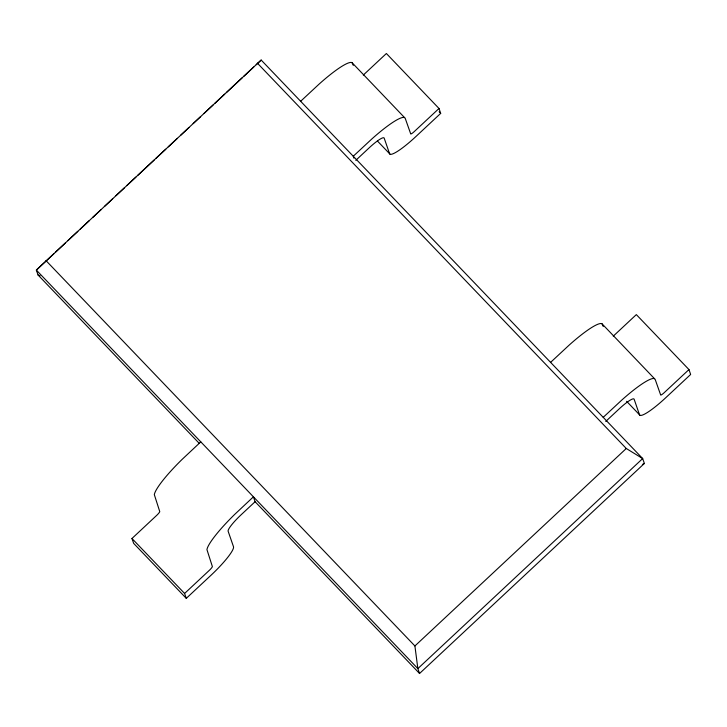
<?xml version="1.0" encoding="UTF-8"?>
<svg xmlns="http://www.w3.org/2000/svg" width="727" height="727" viewBox="0 0 727 727"><rect width="100%" height="100%" fill="white"/><g stroke="black" fill="none" stroke-linecap="round" stroke-linejoin="round"><path stroke-width="1.09" d="M255.104 501.712L241.055 514.843A19.284 3.144 -43.8 0 0 228.133 531.228L233.494 546.704A33.742 5.498 -43.8 0 1 210.875 575.375L186.285 598.348L184.594 593.459L209.63 570.05A4.762 0.772 -43.8 0 0 212.375 566.569L206.941 549.612A48.264 7.87 -43.8 0 1 234.794 514.307L253.414 496.832L255.104 501.712L419.552 673.493L644.376 463.453L642.677 458.564L261.175 60.05L36.35 270.09L38.04 274.979L199.362 443.488M53.771 253.814L36.35 270.09L417.861 668.604L419.552 673.493M55.434 252.26L65.385 242.963M67.875 240.637L77.834 231.331M80.315 229.014L89.448 220.481M92.765 217.382L101.062 209.63M104.379 206.532L112.676 198.78M115.993 195.681L124.29 187.929M126.78 185.612L135.904 177.079M137.557 175.534L154.151 160.031M155.814 158.477L165.765 149.18M168.255 146.854L177.379 138.33M180.705 135.231L188.993 127.479M193.146 123.608L200.607 116.629M203.933 113.53L213.056 105.006M214.71 103.452L224.67 94.156M226.324 92.602L242.091 77.88M243.754 76.326L253.705 67.029M256.195 64.703L261.175 60.05M300.642 101.28L319.298 83.923A48.264 7.87 -43.8 0 1 352.013 62.649L405.203 118.283L410.728 133.95A4.762 0.772 -43.8 0 0 413.954 131.86L439.008 108.477L386.382 53.507L363.309 75.072M355.776 160.358L369.007 147.999A19.284 3.144 -43.8 0 1 384.183 138.13L389.545 153.606A33.742 5.498 -43.8 0 0 416.108 136.34L440.698 113.367L439.008 108.477M200.797 441.862L182.168 459.337A48.264 7.87 -43.8 0 0 154.324 494.651L159.758 511.599A4.762 0.772 -43.8 0 1 157.005 515.079L131.969 538.498L133.668 543.378L186.285 598.348M550.593 362.373L569.259 345.016A48.264 7.87 -43.8 0 1 601.965 323.742L655.163 379.376L660.689 395.052A4.762 0.772 -43.8 0 0 663.905 392.953L688.96 369.57L636.334 314.609L613.261 336.165M603.21 417.343L621.876 399.986A48.264 7.87 -43.8 0 1 654.591 378.712M605.736 421.451L618.959 409.101A19.284 3.144 -43.8 0 1 634.135 399.232L639.496 414.708A33.742 5.498 -43.8 0 0 666.059 397.433L690.65 374.46L688.96 369.57M414.908 645.967L626.274 448.495L642.677 458.564L417.861 668.604L414.908 645.967L45.992 260.611M642.377 464.462L644.376 463.453M38.04 274.979L40.139 275.833M439.126 111.722L440.698 113.367M377.44 141.029L390.008 154.16M626.61 401.304L639.96 415.253M257.358 63.14L626.274 448.495M131.969 538.498L184.594 593.459M601.965 323.742L603.256 326.478M352.013 62.649L353.295 65.375M353.94 158.195L353.258 156.241L371.924 138.884A48.264 7.87 -43.8 0 1 404.639 117.62"/></g></svg>
